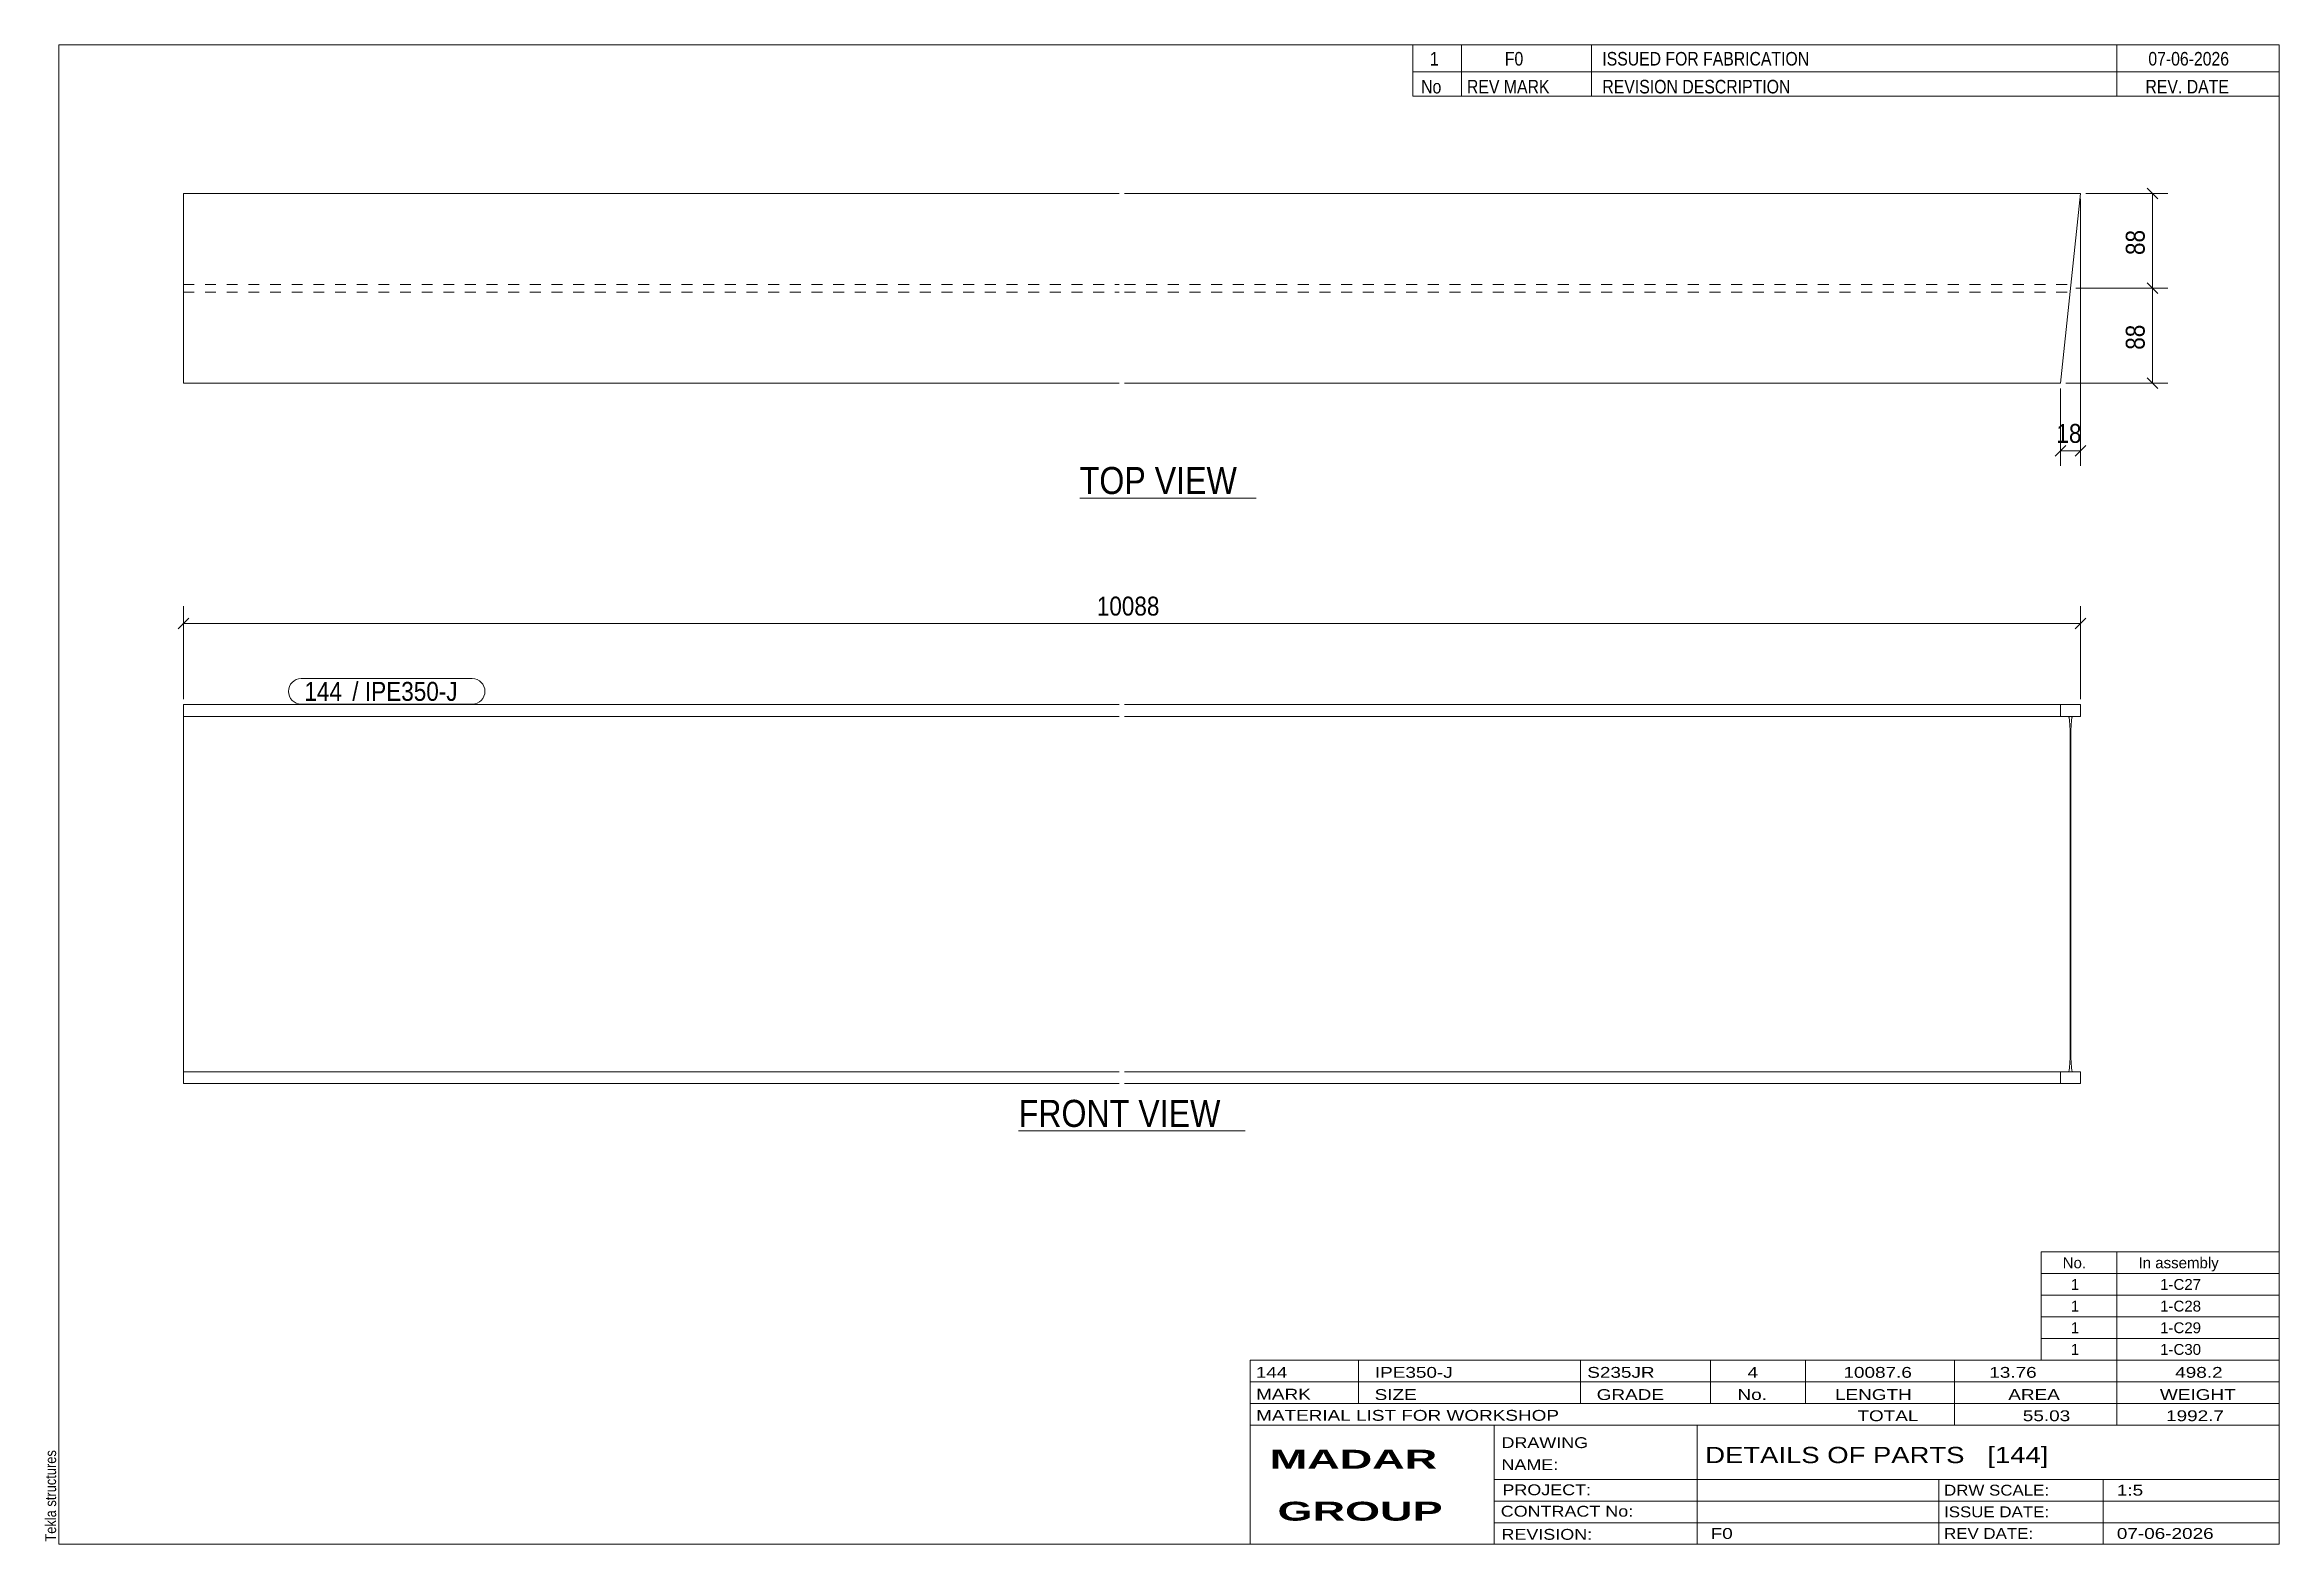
# Model space of a CAD drawing. Header units: millimetres. Extents: x 2 to 415, y 5 to 282.
import ezdxf

# ---------------------------------------------------------------- set-up
doc = ezdxf.new("R2010")
doc.units = ezdxf.units.MM
doc.linetypes.add('XKITLINE00', pattern=[0])
doc.linetypes.add('XKITLINE02', pattern=[4, 2, -2])
for name, color, linetype, lineweight in [('Dimensions', 7, 'Continuous', 0), ('DrawingSheet', 5, 'Continuous', 0), ('OtherObjectType', 7, 'Continuous', 0), ('Part', 2, 'Continuous', 0), ('PartMark', 7, 'Continuous', 0)]:
    doc.layers.add(name, color=color, linetype=linetype, lineweight=lineweight)
doc.styles.add('ARIAL', font='ARIAL.TTF')
doc.styles.add('ARIAL_BOLD', font='ARIALBD.TTF')
doc.styles.add('ARIAL_NARROW', font='ARIALN.TTF')

# ---------------------------------------------------------------- blocks, each defined once
blk = doc.blocks.new('*A1')
at = {"layer": 'Part', "color": 2, "linetype": 'XKITLINE00', "lineweight": 0}
for p, q in [((28, 160.1), (28, 93.91)), ((200.8, 160.1), (28, 160.1)), ((200.8, 157.9), (28, 157.9)), ((374.6, 160.1), (201.8, 160.1)), ((376.1, 157.9), (201.8, 157.9)), ((378.29, 160.1), (374.6, 160.1)), ((374.6, 160.1), (374.6, 157.9)), ((376.1, 157.9), (376.2, 157.7)), ((376.2, 157.7), (376.29, 157.14)), ((376.29, 157.14), (376.35, 156.29)), ((376.54, 156.29), (376.6, 157.14)), ((376.6, 157.14), (376.69, 157.7)), ((376.69, 157.7), (376.79, 157.9)), ((378.29, 157.9), (376.79, 157.9)), ((378.29, 157.9), (378.29, 160.1)), ((376.35, 156.29), (376.37, 155.3)), ((376.37, 94.9), (376.37, 155.3)), ((376.52, 155.3), (376.54, 156.29)), ((376.52, 94.9), (376.52, 155.3)), ((376.37, 94.9), (376.35, 93.91)), ((376.54, 93.91), (376.52, 94.9)), ((28, 93.91), (28, 90.1)), ((200.8, 92.3), (28, 92.3)), ((376.1, 92.3), (201.8, 92.3)), ((374.6, 90.1), (374.6, 92.3)), ((376.2, 92.5), (376.1, 92.3)), ((376.29, 93.06), (376.2, 92.5)), ((376.35, 93.91), (376.29, 93.06)), ((376.6, 93.06), (376.54, 93.91)), ((376.69, 92.5), (376.6, 93.06)), ((376.79, 92.3), (376.69, 92.5)), ((378.29, 92.3), (376.79, 92.3)), ((378.29, 90.1), (378.29, 92.3)), ((28, 90.1), (200.8, 90.1)), ((201.8, 90.1), (378.29, 90.1))]:
    blk.add_line(p, q, dxfattribs=at)
at = {"layer": 'Part', "color": 7, "linetype": 'XKITLINE02', "lineweight": 0}
for p, q in [((376.79, 157.9), (374.6, 157.9)), ((376.79, 92.3), (376.1, 92.3))]:
    blk.add_line(p, q, dxfattribs=at)
blk = doc.blocks.new('*A2')
at = {"layer": 'Part', "color": 2, "linetype": 'XKITLINE00', "lineweight": 0}
for p, q in [((28, 254.5), (28, 219.5)), ((200.8, 254.5), (28, 254.5)), ((378.29, 254.5), (201.8, 254.5)), ((374.6, 219.5), (378.29, 254.5)), ((28, 219.5), (200.8, 219.5)), ((201.8, 219.5), (374.6, 219.5))]:
    blk.add_line(p, q, dxfattribs=at)
at = {"layer": 'Part', "color": 7, "linetype": 'XKITLINE02', "lineweight": 0}
for p, q in [((28, 237.7), (200.8, 237.7)), ((28, 236.3), (200.8, 236.3)), ((201.8, 237.7), (376.52, 237.7)), ((201.8, 236.3), (376.37, 236.3))]:
    blk.add_line(p, q, dxfattribs=at)
blk = doc.blocks.new('*A3')
at = {"layer": 'DrawingSheet', "color": 5, "linetype": 'XKITLINE00', "lineweight": 0}
for p, q in [((415, 282), (5, 282)), ((5, 282), (5, 5)), ((415, 5), (415, 282)), ((5, 5), (415, 5))]:
    blk.add_line(p, q, dxfattribs=at)
at = {"layer": 'DrawingSheet', "color": 5, "style": 'ARIAL', "width": 0.85}
blk.add_text('Tekla structures', height=2, rotation=90, dxfattribs=at).set_placement((4.5, 5.5))
blk = doc.blocks.new('*A4')
at = {"layer": 'OtherObjectType', "color": 7, "linetype": 'XKITLINE00', "lineweight": 0}
for p, q in [((371, 59), (415, 59)), ((371, 55), (371, 59)), ((385, 55), (385, 59)), ((415, 55), (415, 59)), ((371, 55), (415, 55)), ((371, 51), (371, 55)), ((385, 51), (385, 55)), ((415, 51), (415, 55)), ((371, 51), (415, 51)), ((371, 47), (371, 51)), ((385, 47), (385, 51)), ((415, 47), (415, 51)), ((371, 47), (415, 47)), ((371, 43), (371, 47)), ((385, 43), (385, 47)), ((415, 43), (415, 47)), ((371, 43), (415, 43)), ((371, 39), (371, 43)), ((385, 39), (385, 43)), ((415, 39), (415, 43)), ((371, 39), (415, 39))]:
    blk.add_line(p, q, dxfattribs=at)
at = {"layer": 'OtherObjectType', "color": 7, "style": 'ARIAL_NARROW', "width": 1.211571}
for s, p in [('No.', (375, 56)), ('In assembly', (389, 56)), ('1', (376.5, 52)), ('1-C27', (392.99, 52)), ('1', (376.5, 48)), ('1-C28', (392.99, 48)), ('1', (376.5, 44)), ('1-C29', (392.99, 44)), ('1', (376.5, 40)), ('1-C30', (392.99, 40))]:
    blk.add_text(s, height=2, dxfattribs=at).set_placement(p)
blk = doc.blocks.new('*A5')
at = {"layer": 'OtherObjectType', "color": 7, "linetype": 'XKITLINE00', "lineweight": 0}
for p, q in [((255, 282), (415, 282)), ((415, 282), (255, 282)), ((255, 282), (255, 277)), ((264, 282), (264, 277)), ((288, 282), (288, 277)), ((385, 282), (385, 277)), ((415, 282), (415, 277)), ((255, 277), (415, 277)), ((255, 277), (255, 272.5)), ((255, 277), (415, 277)), ((264, 277), (264, 272.5)), ((288, 277), (288, 272.5)), ((385, 277), (385, 272.5)), ((415, 277), (415, 272.5)), ((415, 272.5), (255, 272.5))]:
    blk.add_line(p, q, dxfattribs=at)
at = {"layer": 'OtherObjectType', "color": 7, "style": 'ARIAL_NARROW'}
for s, width, p in [('1', 1.017001, (258.16, 278.15)), ('F0', 1.017001, (272, 278.15)), ('ISSUED FOR FABRICATION', 1.017001, (290, 278.15)), ('07-06-2026', 1.017001, (390.82, 278.15)), ('No', 1.02, (256.54, 273)), ('REV MARK', 1.02, (265, 273)), ('REVISION DESCRIPTION', 1.02, (290, 273)), ('REV. DATE', 1.02, (390.28, 273))]:
    blk.add_text(s, height=2.5, dxfattribs=dict(at, width=width)).set_placement(p)
blk = doc.blocks.new('*A6')
at = {"layer": 'OtherObjectType', "color": 7, "linetype": 'XKITLINE00', "lineweight": 0}
for p, q in [((225, 39), (415, 39)), ((225, 39), (225, 35)), ((225, 39), (415, 39)), ((245, 35), (245, 39)), ((286, 35), (286, 39)), ((310, 35), (310, 39)), ((327.5, 35), (327.5, 39)), ((355, 35), (355, 39)), ((385, 35), (385, 39)), ((415, 35), (415, 39)), ((225, 35), (415, 35)), ((225, 35), (225, 5)), ((225, 35), (415, 35)), ((245, 31), (245, 35)), ((286, 31), (286, 35)), ((310, 31), (310, 35)), ((327.5, 31), (327.5, 35)), ((355, 31), (355, 35)), ((385, 31), (385, 35)), ((415, 31), (415, 35)), ((225, 31), (415, 31)), ((355, 27), (355, 31)), ((385, 27), (385, 31)), ((415, 27), (415, 31)), ((225, 27), (415, 27)), ((270, 21), (270, 27)), ((307.5, 17), (307.5, 27)), ((415, 21), (415, 27)), ((270, 21), (270, 5)), ((415, 17), (415, 21)), ((270, 17), (415, 17)), ((307.5, 5), (307.5, 17)), ((352.16, 13), (352.16, 17)), ((382.5, 5), (382.5, 17)), ((415, 13), (415, 17)), ((270, 13), (415, 13)), ((352.16, 5), (352.16, 13)), ((415, 9), (415, 13)), ((270, 9), (415, 9)), ((415, 5), (415, 9)), ((225, 5), (415, 5)), ((262.5, 5), (415, 5))]:
    blk.add_line(p, q, dxfattribs=at)
at = {"layer": 'OtherObjectType', "color": 7, "style": 'ARIAL_NARROW'}
for s, height, width, p in [('144', 2, 1.525501, (226.01, 35.76)), ('IPE350-J', 2, 1.525501, (248, 35.76)), ('S235JR', 2, 1.525501, (287.22, 35.76)), ('4', 2, 1.525501, (316.82, 35.76)), ('10087.6', 2, 1.525501, (334.52, 35.76)), ('13.76', 2, 1.525501, (361.45, 35.76)), ('498.2', 2, 1.525501, (395.78, 35.76)), ('MARK', 2, 1.525501, (226.08, 31.73)), ('SIZE', 2, 1.525501, (247.96, 31.66)), ('GRADE', 2, 1.525501, (288.96, 31.66)), ('No.', 2, 1.525501, (314.96, 31.66)), ('LENGTH', 2, 1.525501, (332.96, 31.66)), ('AREA', 2, 1.525501, (364.96, 31.66)), ('WEIGHT', 2, 1.525501, (392.96, 31.66)), ('MATERIAL LIST FOR WORKSHOP', 2, 1.525501, (226.08, 27.82)), ('TOTAL', 2, 1.525501, (337.1, 27.75)), ('55.03', 2, 1.525501, (367.64, 27.75)), ('1992.7', 2, 1.525501, (394.09, 27.75)), ('DRAWING', 2, 1.445, (271.38, 22.78)), ('NAME:', 2, 1.445, (271.38, 18.72)), ('DETAILS OF PARTS   [144]', 3, 1.474651, (309, 20)), ('PROJECT:', 2, 1.445, (271.55, 14.07)), ('DRW SCALE:', 2, 1.36, (353.1, 14)), ('1:5', 2, 1.525501, (385, 14)), ('CONTRACT No:', 2, 1.445, (271.25, 10.11)), ('ISSUE DATE:', 2, 1.36, (353.1, 10)), ('REVISION:', 2, 1.445, (271.38, 5.84)), ('F0', 2, 1.525501, (310, 6)), ('REV DATE:', 2, 1.36, (353.1, 6)), ('07-06-2026', 2, 1.525501, (385, 6))]:
    blk.add_text(s, height=height, dxfattribs=dict(at, width=width)).set_placement(p)
at = {"layer": 'OtherObjectType', "color": 1, "style": 'ARIAL_BOLD', "width": 1.7}
for s, p in [('MADAR ', (228.58, 18.97)), ('GROUP', (230.03, 9.37))]:
    blk.add_text(s, height=3.5, dxfattribs=at).set_placement(p)
blk = doc.blocks.new('*A7')
at = {"layer": 'Dimensions', "color": 7, "linetype": 'XKITLINE00', "lineweight": 0}
for p, q in [((28, 161.1), (28, 178.3)), ((378.29, 161.1), (378.29, 178.3)), ((28.99, 176.09), (27.01, 174.11)), ((28, 175.1), (378.29, 175.1)), ((379.28, 176.09), (377.3, 174.11))]:
    blk.add_line(p, q, dxfattribs=at)
at = {"layer": 'Dimensions', "color": 3}
for p in [(28, 175.1), (378.29, 175.1)]:
    blk.add_point(p, dxfattribs=at)
at = {"layer": 'Dimensions', "color": 3, "style": 'ARIAL', "width": 0.85}
blk.add_text('10088', height=3.5, dxfattribs=at).set_placement((196.66, 176.55))
blk = doc.blocks.new('*A8')
at = {"layer": 'PartMark', "color": 7, "linetype": 'XKITLINE00', "lineweight": 0}
for p, q in [((49.75, 164.9), (81.34, 164.9)), ((49.75, 160.2), (81.34, 160.2))]:
    blk.add_line(p, q, dxfattribs=at)
for centre, start, end in [((49.75, 162.55), 90, 270), ((81.34, 162.55), 270, 90)]:
    blk.add_arc(centre, 2.35, start, end, dxfattribs=at)
at = {"layer": 'PartMark', "color": 1, "style": 'ARIAL', "width": 0.85}
blk.add_text('144', height=3.5, dxfattribs=at).set_placement((50.35, 160.8))
at = {"layer": 'PartMark', "color": 3, "style": 'ARIAL', "width": 0.85}
for s, p in [('/', (59.19, 160.8)), ('IPE350-J', (61.53, 160.8))]:
    blk.add_text(s, height=3.5, dxfattribs=at).set_placement(p)
blk = doc.blocks.new('*A9')
at = {"layer": 'OtherObjectType', "color": 7, "linetype": 'XKITLINE00', "lineweight": 0}
blk.add_line((182.22, 81.35), (224.07, 81.35), dxfattribs=at)
at = {"layer": 'OtherObjectType', "color": 3, "style": 'ARIAL', "width": 0.85}
blk.add_text('FRONT VIEW', height=5, dxfattribs=at).set_placement((182.22, 82.1))
blk = doc.blocks.new('*A10')
at = {"layer": 'Dimensions', "color": 7, "linetype": 'XKITLINE00', "lineweight": 0}
for p, q in [((377.45, 237), (394.4, 237)), ((390.61, 237.99), (392.59, 236.01)), ((391.6, 219.5), (391.6, 237)), ((375.6, 219.5), (394.4, 219.5)), ((390.61, 220.49), (392.59, 218.51))]:
    blk.add_line(p, q, dxfattribs=at)
at = {"layer": 'Dimensions', "color": 3}
for p in [(391.6, 237), (391.6, 219.5)]:
    blk.add_point(p, dxfattribs=at)
at = {"layer": 'Dimensions', "color": 3, "style": 'ARIAL', "width": 0.85}
blk.add_text('88', height=3.5, rotation=90.0002, dxfattribs=at).set_placement((390.15, 225.65))
blk = doc.blocks.new('*A11')
at = {"layer": 'Dimensions', "color": 7, "linetype": 'XKITLINE00', "lineweight": 0}
for p, q in [((379.29, 254.5), (394.4, 254.5)), ((390.61, 255.49), (392.59, 253.51)), ((391.6, 237), (391.6, 254.5)), ((377.45, 237), (394.4, 237)), ((390.61, 237.99), (392.59, 236.01))]:
    blk.add_line(p, q, dxfattribs=at)
at = {"layer": 'Dimensions', "color": 3}
for p in [(391.6, 254.5), (391.6, 237)]:
    blk.add_point(p, dxfattribs=at)
at = {"layer": 'Dimensions', "color": 3, "style": 'ARIAL', "width": 0.85}
blk.add_text('88', height=3.5, rotation=90.0002, dxfattribs=at).set_placement((390.15, 243.15))
blk = doc.blocks.new('*A12')
at = {"layer": 'Dimensions', "color": 7, "linetype": 'XKITLINE00', "lineweight": 0}
for p, q in [((378.29, 253.5), (378.29, 204.2)), ((374.6, 218.5), (374.6, 204.2)), ((375.59, 207.99), (373.61, 206.01)), ((374.6, 207), (378.29, 207)), ((379.28, 207.99), (377.3, 206.01))]:
    blk.add_line(p, q, dxfattribs=at)
at = {"layer": 'Dimensions', "color": 3}
for p in [(374.6, 207), (378.29, 207)]:
    blk.add_point(p, dxfattribs=at)
at = {"layer": 'Dimensions', "color": 3, "style": 'ARIAL', "width": 0.85}
blk.add_text('18', height=3.5, dxfattribs=at).set_placement((373.85, 208.45))
blk = doc.blocks.new('*A13')
at = {"layer": 'OtherObjectType', "color": 7, "linetype": 'XKITLINE00', "lineweight": 0}
blk.add_line((193.5, 198.25), (226.1, 198.25), dxfattribs=at)
at = {"layer": 'OtherObjectType', "color": 3, "style": 'ARIAL', "width": 0.85}
blk.add_text('TOP VIEW', height=5, dxfattribs=at).set_placement((193.5, 199))

msp = doc.modelspace()

# ---------------------------------------------------------------- block references
at = {"lineweight": 0}
for name in ['*A3', '*A5', '*A2', '*A12', '*A11', '*A10', '*A13', '*A7', '*A8', '*A1', '*A9', '*A4', '*A6']:
    msp.add_blockref(name, (0, 0), dxfattribs=at)

doc.saveas('drawing.dxf')
